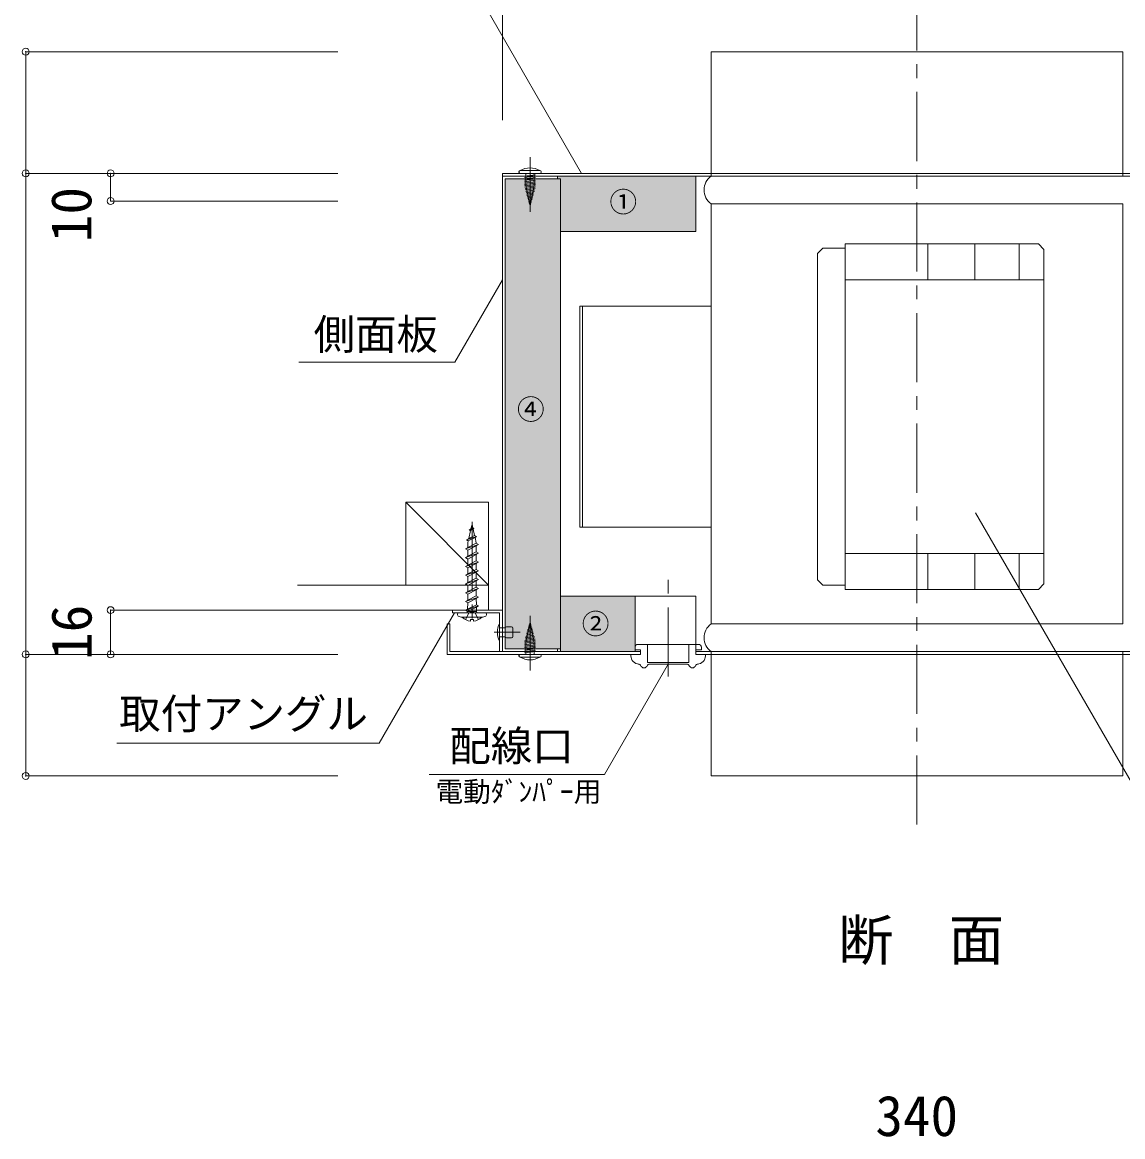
# Model space of a CAD drawing. Units: millimetres at full size, sheet at 1:5; details may follow other scales. Extents: x -1788 to 2332, y -754 to 651.
# Drawn here: x -1398.4 to -1000.1, y -5.1 to 398.1 of the extents above; entities that cross this region are included whole.
import ezdxf
from ezdxf.enums import TextEntityAlignment as Align

# ---------------------------------------------------------------- set-up
doc = ezdxf.new("R2010")
doc.units = ezdxf.units.MM
doc.header["$LTSCALE"] = 5
doc.header["$PDMODE"] = 32
doc.header["$PDSIZE"] = 2.5
doc.linetypes.add('CHAIN1', pattern=[8, 5, -1, 1, -1])
doc.linetypes.add('DASHED1', pattern=[1.8, 1.2, -0.6])
doc.layers.add('0-1', color=4, linetype='Continuous', lineweight=15)
doc.styles.add('ＭＳ ゴシック', font='')
doc.styles.get('ＭＳ ゴシック').set_extended_font_data('MS Gothic')

msp = doc.modelspace()

# ---------------------------------------------------------------- linework, layer by layer
at = {"layer": '0-1'}
for p, q in [((-1224.637, 476.908), (-1224.637, 362.661)), ((-1195.95, 343.447), (-1233.537, 408.548)), ((-1397.144, 343.447), (-1397.144, 387.447)), ((-1397.144, 387.447), (-1284.206, 387.447)), ((-1397.144, 343.447), (-1397.144, 169.447)), ((-1397.144, 343.447), (-1284.206, 343.447)), ((-1397.144, 343.447), (-1284.206, 343.447)), ((-1366.417, 343.447), (-1366.417, 333.447)), ((-1366.417, 343.447), (-1284.206, 343.447)), ((-1218.637, 343.897), (-1218.637, 343.997)), ((-1211.087, 344.447), (-1218.187, 344.447)), ((-1211.087, 343.447), (-1218.187, 343.447)), ((-1212.637, 342.947), (-1216.637, 342.447)), ((-1216.137, 339.847), (-1216.137, 343.447)), ((-1213.137, 339.847), (-1213.137, 343.447)), ((-1210.637, 343.997), (-1210.637, 343.897)), ((-1212.637, 342.447), (-1216.637, 341.947)), ((-1212.637, 341.947), (-1216.637, 341.447)), ((-1212.637, 341.447), (-1216.637, 340.947)), ((-1212.637, 340.947), (-1216.637, 340.447)), ((-1212.637, 340.447), (-1216.637, 339.947)), ((-1212.637, 339.947), (-1216.629, 339.447)), ((-1212.645, 339.447), (-1216.596, 338.947)), ((-1212.677, 338.947), (-1216.538, 338.447)), ((-1212.735, 338.447), (-1216.454, 337.947)), ((-1212.819, 337.947), (-1216.344, 337.447)), ((-1212.929, 337.447), (-1216.208, 336.947)), ((-1213.065, 336.947), (-1216.065, 336.447)), ((-1213.208, 336.447), (-1215.922, 335.947)), ((-1213.351, 335.947), (-1215.78, 335.447)), ((-1213.494, 335.447), (-1215.637, 334.947)), ((-1213.637, 334.947), (-1215.494, 334.447)), ((-1366.417, 333.447), (-1284.206, 333.447)), ((-1213.78, 334.447), (-1215.351, 333.947)), ((-1213.922, 333.947), (-1215.208, 333.447)), ((-1214.065, 333.447), (-1215.065, 332.947)), ((-1214.208, 332.947), (-1214.922, 332.447)), ((-1224.637, 304.923), (-1241.81, 275.178)), ((-1241.81, 275.178), (-1298.333, 275.178)), ((-1053.357, 220.673), (-989.507, 110.081)), ((-1236.152, 214.218), (-1236.815, 211.349)), ((-1236.618, 214.424), (-1234.985, 214.964)), ((-1236.618, 214.424), (-1236.013, 214.822)), ((-1236.618, 214.424), (-1236.152, 214.218)), ((-1235.23, 214.691), (-1236.152, 214.218)), ((-1235.34, 215.167), (-1236.013, 214.822)), ((-1236.012, 214.823), (-1235.637, 216.447)), ((-1235.341, 215.166), (-1235.637, 216.447)), ((-1234.708, 212.428), (-1235.23, 214.691)), ((-1237.634, 210.913), (-1234.018, 212.109)), ((-1237.187, 209.738), (-1237.013, 210.49)), ((-1237.187, 209.738), (-1237.187, 208.095)), ((-1237.187, 208.095), (-1234.087, 209.683)), ((-1237.013, 210.49), (-1234.551, 211.751)), ((-1236.815, 211.349), (-1234.708, 212.428)), ((-1234.087, 209.739), (-1234.551, 211.751)), ((-1234.087, 209.683), (-1234.087, 209.739)), ((-1233.237, 209.192), (-1234.087, 209.683)), ((-1238.037, 207.605), (-1233.237, 209.192)), ((-1238.037, 207.605), (-1237.187, 208.095)), ((-1238.037, 207.605), (-1237.187, 207.114)), ((-1238.037, 204.43), (-1233.237, 206.017)), ((-1237.187, 207.114), (-1234.087, 208.701)), ((-1237.187, 204.92), (-1237.187, 207.114)), ((-1237.187, 204.92), (-1234.087, 206.508)), ((-1233.237, 209.192), (-1234.087, 208.701)), ((-1234.087, 206.508), (-1234.087, 208.701)), ((-1233.237, 206.017), (-1234.087, 206.508)), ((-1233.237, 206.017), (-1234.087, 205.526)), ((-1238.037, 204.43), (-1237.187, 204.92)), ((-1238.037, 204.43), (-1237.187, 203.939)), ((-1238.037, 201.255), (-1233.237, 202.842)), ((-1238.037, 201.255), (-1237.187, 201.745)), ((-1237.187, 203.939), (-1234.087, 205.526)), ((-1237.187, 201.745), (-1237.187, 203.939)), ((-1237.187, 201.745), (-1234.087, 203.333)), ((-1237.187, 200.764), (-1234.087, 202.351)), ((-1234.087, 203.333), (-1234.087, 205.526)), ((-1233.237, 202.842), (-1234.087, 203.333)), ((-1233.237, 202.842), (-1234.087, 202.351)), ((-1234.087, 200.158), (-1234.087, 202.351)), ((-1238.037, 201.255), (-1237.187, 200.764)), ((-1238.037, 198.08), (-1233.237, 199.667)), ((-1238.037, 198.08), (-1237.187, 198.57)), ((-1238.037, 198.08), (-1237.187, 197.589)), ((-1237.187, 198.57), (-1237.187, 200.764)), ((-1237.187, 198.57), (-1234.087, 200.158)), ((-1237.187, 197.589), (-1234.087, 199.176)), ((-1237.187, 195.395), (-1237.187, 197.589)), ((-1233.237, 199.667), (-1234.087, 200.158)), ((-1233.237, 199.667), (-1234.087, 199.176)), ((-1234.087, 196.983), (-1234.087, 199.176)), ((-1238.037, 194.905), (-1233.237, 196.492)), ((-1238.037, 194.905), (-1237.187, 195.395)), ((-1238.037, 194.905), (-1237.187, 194.414)), ((-1237.187, 195.395), (-1234.087, 196.983)), ((-1237.187, 194.414), (-1234.087, 196.001)), ((-1237.187, 192.22), (-1237.187, 194.414)), ((-1237.187, 192.22), (-1234.087, 193.808)), ((-1233.237, 196.492), (-1234.087, 196.983)), ((-1233.237, 196.492), (-1234.087, 196.001)), ((-1234.087, 193.808), (-1234.087, 196.001)), ((-1233.237, 193.317), (-1234.087, 193.808)), ((-1238.037, 191.73), (-1233.237, 193.317)), ((-1238.037, 191.73), (-1237.187, 192.22)), ((-1238.037, 191.73), (-1237.187, 191.239)), ((-1237.187, 191.239), (-1234.087, 192.826)), ((-1237.187, 189.045), (-1237.187, 191.239)), ((-1237.187, 189.045), (-1234.087, 190.633)), ((-1237.187, 188.064), (-1234.087, 189.651)), ((-1233.237, 193.317), (-1234.087, 192.826)), ((-1234.087, 190.633), (-1234.087, 192.826)), ((-1233.237, 190.142), (-1234.087, 190.633)), ((-1234.015, 187.417), (-1234.087, 189.651)), ((-1238.037, 188.555), (-1237.187, 189.045)), ((-1238.037, 188.555), (-1237.187, 188.064)), ((-1238.037, 185.38), (-1233.237, 186.967)), ((-1238.037, 185.38), (-1237.287, 185.813)), ((-1237.287, 185.813), (-1237.187, 188.064)), ((-1237.287, 185.813), (-1234.015, 187.417)), ((-1237.287, 184.947), (-1233.987, 186.534)), ((-1233.237, 186.967), (-1234.015, 187.417)), ((-1233.237, 186.967), (-1233.987, 186.534)), ((-1233.987, 186.534), (-1233.987, 184.947)), ((-1366.417, 169.447), (-1366.417, 185.447)), ((-1366.417, 185.447), (-1284.206, 185.447)), ((-1241.954, 184.447), (-1269.197, 137.26)), ((-1240.887, 183.703), (-1240.887, 183.947)), ((-1240.387, 184.447), (-1230.887, 184.447)), ((-1232.028, 182.915), (-1239.246, 182.915)), ((-1238.037, 185.38), (-1237.287, 184.947)), ((-1237.287, 184.947), (-1233.987, 184.947)), ((-1236.151, 182.008), (-1236.194, 181.447)), ((-1235.122, 182.008), (-1236.151, 182.008)), ((-1235.122, 182.008), (-1235.079, 181.447)), ((-1230.387, 183.703), (-1230.387, 183.947)), ((-1215.922, 176.947), (-1213.494, 177.447)), ((-1215.78, 177.447), (-1213.637, 177.947)), ((-1214.637, 181.147), (-1215.771, 175.656)), ((-1215.637, 177.947), (-1213.78, 178.447)), ((-1215.494, 178.447), (-1213.922, 178.947)), ((-1215.351, 178.947), (-1214.065, 179.447)), ((-1215.208, 179.447), (-1214.208, 179.947)), ((-1215.065, 179.947), (-1214.351, 180.447)), ((-1213.502, 175.656), (-1214.637, 181.147)), ((-1216.637, 172.947), (-1212.645, 173.447)), ((-1216.629, 173.447), (-1212.677, 173.947)), ((-1216.596, 173.947), (-1212.735, 174.447)), ((-1216.538, 174.447), (-1212.819, 174.947)), ((-1216.454, 174.947), (-1212.929, 175.447)), ((-1216.344, 175.447), (-1213.065, 175.947)), ((-1216.208, 175.947), (-1213.208, 176.447)), ((-1216.065, 176.447), (-1213.351, 176.947)), ((-1397.144, 169.447), (-1284.206, 169.447)), ((-1397.144, 169.447), (-1397.144, 125.447)), ((-1397.144, 169.447), (-1284.206, 169.447)), ((-1366.417, 169.447), (-1284.206, 169.447)), ((-1218.187, 169.447), (-1211.087, 169.447)), ((-1216.637, 172.447), (-1212.637, 172.947)), ((-1216.637, 171.947), (-1212.637, 172.447)), ((-1216.637, 171.447), (-1212.637, 171.947)), ((-1216.637, 170.947), (-1212.637, 171.447)), ((-1216.637, 170.447), (-1212.637, 170.947)), ((-1216.637, 169.947), (-1212.637, 170.447)), ((-1216.137, 173.046), (-1216.137, 169.447)), ((-1213.137, 173.046), (-1213.137, 169.447)), ((-1218.637, 168.897), (-1218.637, 168.997)), ((-1218.187, 168.447), (-1211.087, 168.447)), ((-1210.637, 168.997), (-1210.637, 168.897)), ((-1164.637, 165.947), (-1187.731, 125.946)), ((-1269.197, 137.26), (-1364.227, 137.26)), ((-1397.144, 125.447), (-1284.206, 125.447)), ((-1251.166, 125.946), (-1187.731, 125.946))]:
    msp.add_line(p, q, dxfattribs=at)
at = {"layer": '0-1', "linetype": 'CHAIN1'}
for p, q in [((-1074.637, 107.91), (-1074.637, 408.747)), ((-1214.637, 349.34), (-1214.637, 329.519)), ((-1235.637, 217.447), (-1235.637, 181.008)), ((-1164.637, 161.419), (-1164.637, 196.43)), ((-1214.637, 163.553), (-1214.637, 183.374)), ((-1218.173, 177.447), (-1227.672, 177.447))]:
    msp.add_line(p, q, dxfattribs=at)
at = {"layer": '0-1', "color": 7, "lineweight": 20}
for p, q in [((-1149.137, 387.447), (-1149.137, 342.447)), ((-1000.137, 387.447), (-1149.137, 387.447)), ((-1149.137, 387.447), (-1149.137, 342.447)), ((-1000.137, 387.447), (-1149.137, 387.447)), ((-1000.137, 387.447), (-1000.137, 342.447)), ((-1000.137, 387.447), (-1000.137, 342.447)), ((-1224.637, 170.447), (-1224.637, 343.447)), ((-994.637, 343.447), (-1224.637, 343.447)), ((-994.637, 342.447), (-1224.637, 342.447)), ((-1223.637, 171.447), (-1223.637, 341.447)), ((-1203.637, 341.447), (-1223.637, 341.447)), ((-1204.637, 341.447), (-1204.637, 342.447)), ((-1203.637, 170.447), (-1203.637, 341.447)), ((-1154.637, 322.447), (-1154.637, 342.447)), ((-1000.137, 342.447), (-1149.137, 342.447)), ((-1000.137, 342.447), (-1149.137, 342.447)), ((-1000.137, 332.447), (-1149.137, 332.447)), ((-1149.137, 332.447), (-1149.137, 180.447)), ((-1149.137, 332.447), (-1149.137, 180.447)), ((-1000.137, 332.447), (-1149.137, 332.447)), ((-1000.137, 332.447), (-1000.137, 180.447)), ((-1000.137, 332.447), (-1000.137, 180.447)), ((-1154.637, 322.447), (-1203.637, 322.447)), ((-1110.637, 314.447), (-1108.637, 316.447)), ((-1100.637, 316.447), (-1108.637, 316.447)), ((-1100.637, 192.947), (-1100.637, 317.947)), ((-1030.637, 317.947), (-1100.637, 317.947)), ((-1070.637, 317.947), (-1070.637, 304.947)), ((-1053.637, 317.947), (-1053.637, 304.947)), ((-1037.637, 304.947), (-1037.637, 317.947)), ((-1028.637, 315.947), (-1030.637, 317.947)), ((-1028.637, 194.947), (-1028.637, 315.947)), ((-1110.637, 196.447), (-1110.637, 314.447)), ((-1028.637, 304.947), (-1100.637, 304.947)), ((-1196.637, 215.447), (-1196.637, 295.447)), ((-1149.137, 295.447), (-1196.637, 295.447)), ((-1195.637, 215.447), (-1195.637, 295.447)), ((-1196.637, 235.447), (-1196.637, 275.447)), ((-1100.637, 197.447), (-1100.637, 237.447)), ((-1229.637, 224.447), (-1259.637, 224.447)), ((-1259.637, 194.447), (-1259.637, 224.447)), ((-1259.637, 224.447), (-1229.637, 194.447)), ((-1229.637, 185.447), (-1229.637, 224.447)), ((-1149.137, 215.447), (-1196.637, 215.447)), ((-1100.637, 205.947), (-1028.637, 205.947)), ((-1070.637, 192.947), (-1070.637, 205.947)), ((-1053.637, 192.947), (-1053.637, 205.947)), ((-1037.637, 192.947), (-1037.637, 205.947)), ((-1229.637, 194.447), (-1298.819, 194.447)), ((-1108.637, 194.447), (-1110.637, 196.447)), ((-1100.637, 194.447), (-1108.637, 194.447)), ((-1030.637, 192.947), (-1028.637, 194.947)), ((-1100.637, 192.947), (-1030.637, 192.947)), ((-1224.637, 185.447), (-1298.819, 185.447)), ((-1244.637, 180.447), (-1243.637, 180.447)), ((-1244.637, 169.447), (-1244.637, 180.447)), ((-1243.637, 170.447), (-1243.637, 180.447)), ((-1225.637, 180.647), (-1225.637, 174.247)), ((-1225.637, 179.047), (-1223.637, 179.047)), ((-1223.637, 178.947), (-1223.637, 175.947)), ((-1221.337, 179.447), (-1223.137, 179.447)), ((-1220.837, 178.947), (-1220.837, 175.947)), ((-1000.137, 180.447), (-1149.137, 180.447)), ((-1000.137, 180.447), (-1149.137, 180.447)), ((-1225.637, 175.847), (-1223.637, 175.847)), ((-1221.337, 175.447), (-1223.137, 175.447)), ((-1174.637, 169.447), (-1244.637, 169.447)), ((-1174.637, 170.447), (-1243.637, 170.447)), ((-1203.637, 171.447), (-1223.637, 171.447)), ((-1204.637, 170.447), (-1204.637, 171.447)), ((-1178.137, 168.947), (-1178.137, 169.447)), ((-1174.637, 169.447), (-1178.137, 169.447)), ((-1176.637, 172.047), (-1176.637, 171.047)), ((-1175.637, 173.047), (-1164.637, 173.047)), ((-1172.137, 173.047), (-1172.137, 166.447)), ((-1153.637, 173.047), (-1164.637, 173.047)), ((-1157.137, 173.047), (-1157.137, 166.447)), ((-994.637, 170.447), (-1154.637, 170.447)), ((-1154.637, 169.447), (-1151.137, 169.447)), ((-994.637, 169.447), (-1154.637, 169.447)), ((-1152.637, 172.047), (-1152.637, 171.047)), ((-1151.137, 168.947), (-1151.137, 169.447)), ((-1000.137, 170.447), (-1149.137, 170.447)), ((-1149.137, 170.447), (-1149.137, 125.447)), ((-1149.137, 170.447), (-1149.137, 125.447)), ((-1000.137, 170.447), (-1149.137, 170.447)), ((-1000.137, 170.447), (-1000.137, 125.447)), ((-1000.137, 170.447), (-1000.137, 125.447)), ((-1175.137, 165.947), (-1175.475, 165.947)), ((-1172.137, 166.447), (-1164.637, 166.447)), ((-1171.298, 165.947), (-1164.637, 165.947)), ((-1157.137, 166.447), (-1164.637, 166.447)), ((-1157.975, 165.947), (-1164.637, 165.947)), ((-1154.137, 165.947), (-1153.798, 165.947)), ((-1000.137, 125.447), (-1149.137, 125.447)), ((-1000.137, 125.447), (-1149.137, 125.447))]:
    msp.add_line(p, q, dxfattribs=at)
at = {"layer": '0-1', "linetype": 'DASHED1'}
for p, q in [((-1237.974, 182.008), (-1236.782, 184.399)), ((-1233.3, 182.008), (-1234.492, 184.399))]:
    msp.add_line(p, q, dxfattribs=at)
at = {"layer": '0-1'}
for points in [[(-1215.771, 337.237), (-1214.637, 331.747), (-1213.502, 337.237)], [(-1235.23, 214.691), (-1234.985, 214.964), (-1235.34, 215.167)], [(-1237.013, 210.49), (-1237.634, 210.913), (-1236.815, 211.349)], [(-1234.551, 211.751), (-1234.018, 212.109), (-1234.708, 212.428)], [(-1238.037, 188.555), (-1233.237, 190.142), (-1234.087, 189.651)], [(-1154.637, 170.447), (-1154.637, 190.447), (-1176.637, 190.447)]]:
    msp.add_lwpolyline(points, dxfattribs=at)
at = {"layer": '0-1', "color": 7, "lineweight": 20}
for points in [[(-1176.637, 170.447), (-1176.637, 190.447), (-1203.637, 190.447)], [(-1225.637, 170.447), (-1225.637, 184.447), (-1242.637, 184.447), (-1242.637, 185.447)], [(-1174.637, 169.447), (-1174.637, 171.047), (-1176.637, 171.047)], [(-1154.637, 169.447), (-1154.637, 171.047), (-1152.637, 171.047)]]:
    msp.add_lwpolyline(points, dxfattribs=at)
at = {"layer": '0-1', "linetype": 'DASHED1'}
msp.add_lwpolyline([(-1236.782, 184.399), (-1235.637, 185.008), (-1234.492, 184.399)], dxfattribs=at)
at = {"layer": '0-1'}
for centre, radius, start, end in [((-1218.187, 343.997), 0.45, 90, 180), ((-1218.187, 343.897), 0.45, 180, 270), ((-1214.637, 338.645), 6.801, 58.53598, 121.464), ((-1211.087, 343.997), 0.45, 0, 90), ((-1211.087, 343.897), 0.45, 270, 0), ((-1206.637, 339.847), 9.5, 180, 195.94539), ((-1222.637, 339.847), 9.5, 344.0546, 0), ((-1240.387, 183.947), 0.5, 90, 180), ((-1240.387, 183.703), 0.5, 180, 241.61649), ((-1239.246, 185.815), 2.9, 241.61649, 270), ((-1235.637, 186.315), 4.9, 223.93784, 263.464), ((-1237.787, 184.947), 0.5, 270, 0), ((-1235.637, 186.315), 4.9, 276.53598, 316.06215), ((-1233.487, 184.947), 0.5, 180, 270), ((-1232.028, 185.815), 2.9, 270, 298.3835), ((-1230.887, 183.947), 0.5, 0, 90), ((-1230.887, 183.703), 0.5, 298.3835, 0), ((-1206.637, 173.046), 9.5, 164.0546, 180), ((-1222.637, 173.046), 9.5, 0, 15.94539), ((-1218.187, 168.997), 0.45, 90, 180), ((-1211.087, 168.997), 0.45, 0, 90), ((-1218.187, 168.897), 0.45, 180, 270), ((-1214.637, 174.248), 6.801, 238.53598, 301.464), ((-1211.087, 168.897), 0.45, 270, 0)]:
    msp.add_arc(centre, radius, start, end, dxfattribs=at)
at = {"layer": '0-1', "color": 7, "lineweight": 20}
for centre, radius, start, end in [((-1145.387, 337.447), 6.25, 126.8699, 233.1301), ((-1145.387, 337.447), 6.25, 126.8699, 233.1301), ((-1219.637, 177.447), 6.8, 151.92751, 208.07248), ((-1223.137, 178.947), 0.5, 90, 180), ((-1221.337, 178.947), 0.5, 0, 90), ((-1145.387, 175.447), 6.25, 126.8699, 233.1301), ((-1145.387, 175.447), 6.25, 126.8699, 233.1301), ((-1223.137, 175.947), 0.5, 180, 270), ((-1221.337, 175.947), 0.5, 270, 0), ((-1175.637, 172.047), 1, 90, 180), ((-1153.637, 172.047), 1, 0, 90), ((-1175.137, 168.947), 3, 180, 270), ((-1175.475, 164.947), 1, 22.33321, 90), ((-1173.387, 165.805), 1.258, 202.33321, 337.66681), ((-1171.298, 164.947), 1, 90, 157.66681), ((-1157.975, 164.947), 1, 22.33321, 90), ((-1155.887, 165.805), 1.258, 202.33321, 337.66681), ((-1153.798, 164.947), 1, 90, 157.66681), ((-1154.137, 168.947), 3, 270, 0)]:
    msp.add_arc(centre, radius, start, end, dxfattribs=at)
at = {"layer": '0-1'}
for p in [(-1397.144, 387.447), (-1397.144, 343.447), (-1366.417, 343.447), (-1366.417, 333.447), (-1366.417, 185.447), (-1397.144, 169.447), (-1366.417, 169.447), (-1397.144, 125.447)]:
    msp.add_point(p, dxfattribs=at)
at = {"layer": '0-1', "color": 51}
for points in [[(-1223.637, 322.447), (-1154.637, 322.447), (-1154.637, 342.447)], [(-1204.637, 341.447), (-1223.637, 322.447), (-1154.637, 342.447)], [(-1204.637, 341.447), (-1223.637, 341.447), (-1223.637, 322.447)], [(-1154.637, 342.447), (-1204.637, 342.447), (-1204.637, 341.447)], [(-1154.637, 322.447), (-1222.637, 323.447), (-1223.637, 323.447)], [(-1223.637, 323.447), (-1223.637, 171.447), (-1203.637, 171.447)], [(-1203.637, 322.447), (-1154.637, 322.447), (-1223.637, 323.447)], [(-1203.637, 322.447), (-1223.637, 323.447), (-1203.637, 171.447)], [(-1203.637, 190.447), (-1176.637, 190.447), (-1203.637, 170.447), (-1176.637, 170.447)]]:
    msp.add_solid(points, dxfattribs=at)

# ---------------------------------------------------------------- texts
at = {"layer": '0-1', "color": 7, "style": 'ＭＳ ゴシック'}
for s, p in [('10', (-1368.98, 318.578)), ('16', (-1368.917, 167.447))]:
    msp.add_text(s, height=14.66, rotation=90, dxfattribs=at).set_placement(p, align=Align.BOTTOM_LEFT)
for s, height, p in [('①', 7.331, (-1185.897, 327.248)), ('側面板', 11, (-1292.968, 276.424)), ('④', 7.331, (-1219.352, 252.198)), ('②', 7.331, (-1195.902, 174.623)), ('取付アングル', 11, (-1363.332, 139.177)), ('配線口', 11, (-1243.857, 127.545)), ('電動ﾀﾞﾝﾊﾟｰ用', 7.331, (-1248.825, 113.929)), ('断\u3000面', 14.66, (-1103.104, 54.384)), ('340', 14.66, (-1089.637, -9.21))]:
    msp.add_text(s, height=height, dxfattribs=at).set_placement(p, align=Align.BOTTOM_LEFT)

doc.saveas('drawing.dxf')
